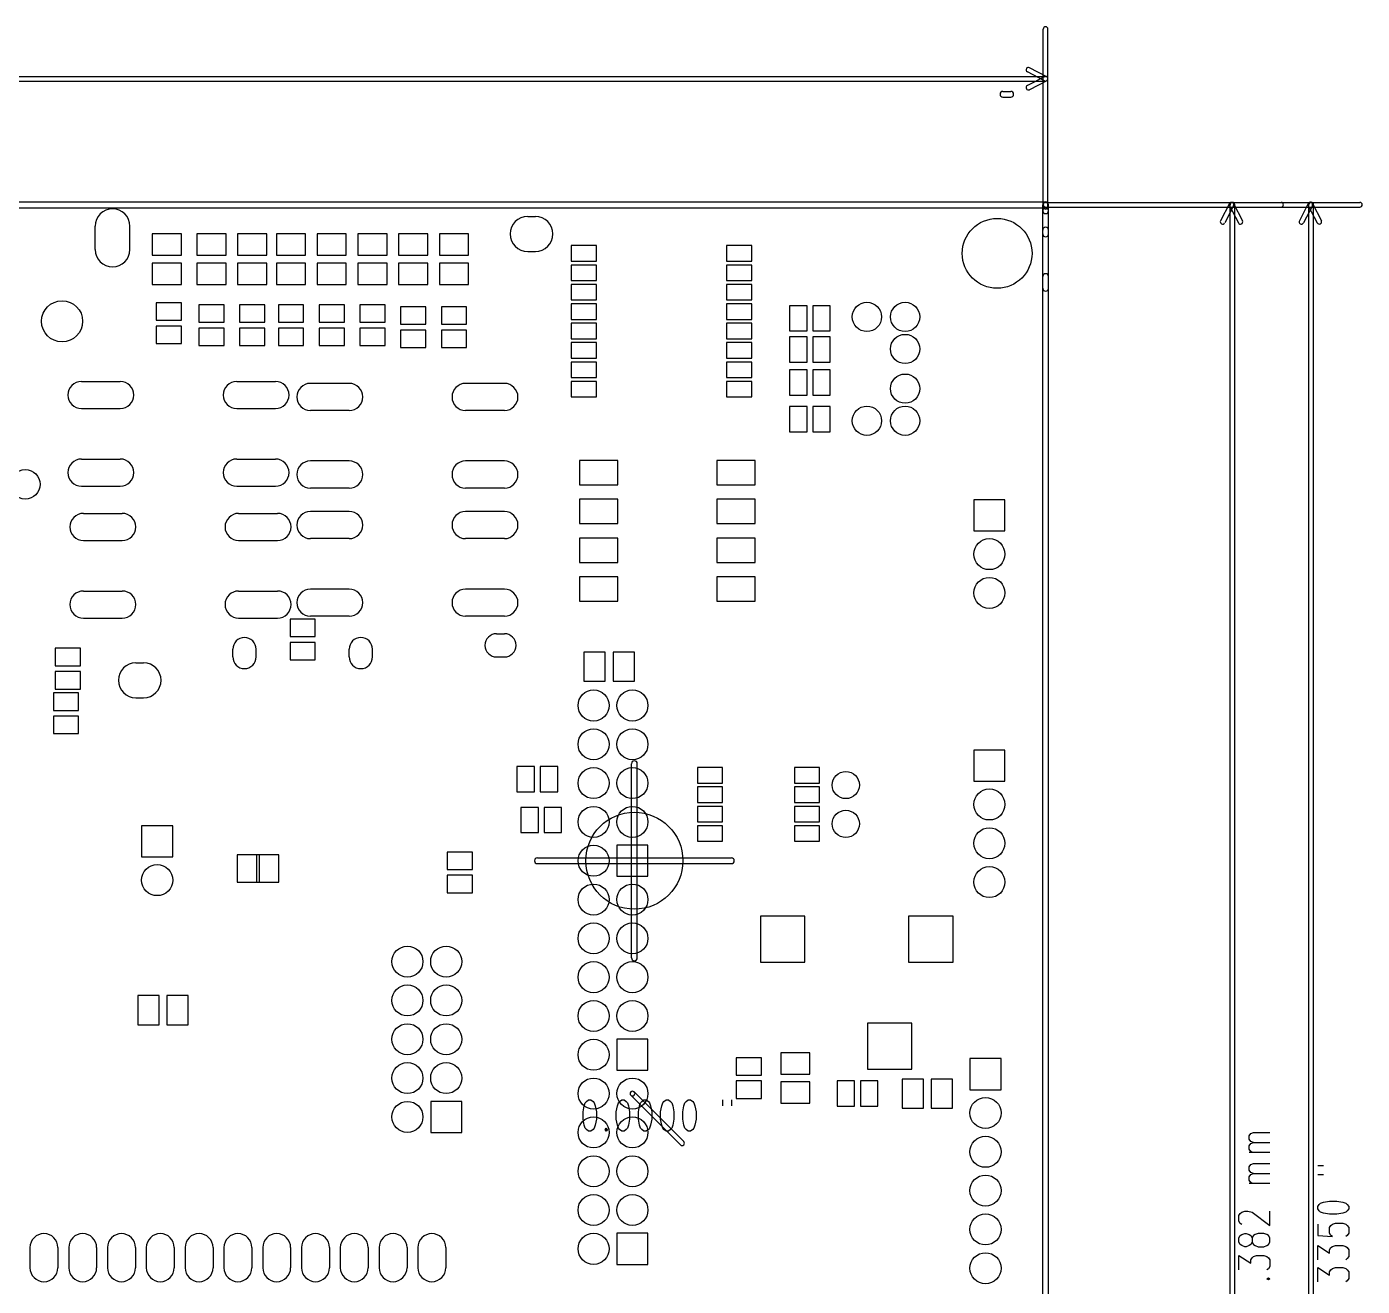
# Model space of a CAD drawing. Extents: x -29274 to 69862, y 24345 to 162744.
# Drawn here: x 35388 to 69812, y 49905 to 82360 of the extents above; entities that cross this region are included whole.
import ezdxf

# ---------------------------------------------------------------- set-up
doc = ezdxf.new("R2010")
doc.units = 0
doc.layers.add('BLACK', color=1, linetype='CONTINUOUS')

msp = doc.modelspace()

# ---------------------------------------------------------------- linework, layer by layer
at = {"layer": 'BLACK'}
for p, q in [((61590, 77720), (61590, 82300)), ((61710, 77720), (61710, 82300)), ((61677, 81073), (61235, 81303)), ((-8500, 81080), (61650, 81080)), ((-8500, 80960), (61650, 80960)), ((61621, 80967), (61179, 81197)), ((61621, 81073), (61179, 80843)), ((61677, 80967), (61235, 80737)), ((60550, 80695), (60750, 80695)), ((60550, 80545), (60750, 80545)), ((-7900, 77845), (61650, 77845)), ((61650, 77834), (69752, 77834)), ((61650, 77833), (67720, 77833)), ((66387, 77802), (66158, 77360)), ((66494, 77801), (66725, 77360)), ((68419, 77804), (68190, 77362)), ((68526, 77803), (68757, 77362)), ((-7900, 77695), (61650, 77695)), ((48300, 77470), (48500, 77470)), ((61575, 77620), (61575, 77770)), ((61575, 77020), (61575, 77620)), ((61650, 77714), (69752, 77714)), ((61650, 77713), (67720, 77713)), ((61725, 77620), (61725, 77770)), ((61725, 77020), (61725, 77620)), ((66494, 77746), (66265, 77304)), ((66387, 77746), (66618, 77305)), ((66406, 24474), (66406, 77774)), ((66526, 24474), (66526, 77774)), ((68526, 77748), (68297, 77306)), ((68419, 77748), (68650, 77307)), ((68438, 24426), (68438, 77776)), ((68558, 24426), (68558, 77776)), ((37150, 76620), (37150, 77220)), ((38050, 76620), (38050, 77220)), ((61575, 75620), (61575, 77120)), ((61725, 75620), (61725, 77120)), ((39375, 77020), (38625, 77020)), ((38625, 77020), (38625, 76470)), ((39375, 76470), (39375, 77020)), ((40525, 77020), (39775, 77020)), ((39775, 77020), (39775, 76470)), ((40525, 76470), (40525, 77020)), ((41575, 77020), (40825, 77020)), ((40825, 77020), (40825, 76470)), ((41575, 76470), (41575, 77020)), ((42575, 77020), (41825, 77020)), ((41825, 77020), (41825, 76470)), ((42575, 76470), (42575, 77020)), ((43625, 77020), (42875, 77020)), ((42875, 77020), (42875, 76470)), ((43625, 76470), (43625, 77020)), ((44675, 77020), (43925, 77020)), ((43925, 77020), (43925, 76470)), ((44675, 76470), (44675, 77020)), ((45725, 77020), (44975, 77020)), ((44975, 77020), (44975, 76470)), ((45725, 76470), (45725, 77020)), ((46775, 77020), (46025, 77020)), ((46025, 77020), (46025, 76470)), ((46775, 76470), (46775, 77020)), ((38625, 76470), (39375, 76470)), ((39775, 76470), (40525, 76470)), ((40825, 76470), (41575, 76470)), ((41825, 76470), (42575, 76470)), ((42875, 76470), (43625, 76470)), ((43925, 76470), (44675, 76470)), ((44975, 76470), (45725, 76470)), ((46025, 76470), (46775, 76470)), ((48300, 76570), (48500, 76570)), ((50075, 76720), (49425, 76720)), ((49425, 76720), (49425, 76320)), ((50075, 76320), (50075, 76720)), ((54075, 76720), (53425, 76720)), ((53425, 76720), (53425, 76320)), ((54075, 76320), (54075, 76720)), ((39375, 76270), (38625, 76270)), ((38625, 76270), (38625, 75720)), ((39375, 75720), (39375, 76270)), ((40525, 76270), (39775, 76270)), ((39775, 76270), (39775, 75720)), ((40525, 75720), (40525, 76270)), ((41575, 76270), (40825, 76270)), ((40825, 76270), (40825, 75720)), ((41575, 75720), (41575, 76270)), ((42575, 76270), (41825, 76270)), ((41825, 76270), (41825, 75720)), ((42575, 75720), (42575, 76270)), ((43625, 76270), (42875, 76270)), ((42875, 76270), (42875, 75720)), ((43625, 75720), (43625, 76270)), ((44675, 76270), (43925, 76270)), ((43925, 76270), (43925, 75720)), ((44675, 75720), (44675, 76270)), ((45725, 76270), (44975, 76270)), ((44975, 76270), (44975, 75720)), ((45725, 75720), (45725, 76270)), ((46775, 76270), (46025, 76270)), ((46025, 76270), (46025, 75720)), ((46775, 75720), (46775, 76270)), ((49425, 76320), (50075, 76320)), ((50075, 76220), (49425, 76220)), ((49425, 76220), (49425, 75820)), ((50075, 75820), (50075, 76220)), ((53425, 76320), (54075, 76320)), ((54075, 76220), (53425, 76220)), ((53425, 76220), (53425, 75820)), ((54075, 75820), (54075, 76220)), ((49425, 75820), (50075, 75820)), ((53425, 75820), (54075, 75820)), ((61575, 34920), (61575, 75920)), ((61725, 34920), (61725, 75920)), ((38625, 75720), (39375, 75720)), ((39775, 75720), (40525, 75720)), ((40825, 75720), (41575, 75720)), ((41825, 75720), (42575, 75720)), ((42875, 75720), (43625, 75720)), ((43925, 75720), (44675, 75720)), ((44975, 75720), (45725, 75720)), ((46025, 75720), (46775, 75720)), ((50075, 75720), (49425, 75720)), ((49425, 75720), (49425, 75320)), ((50075, 75320), (50075, 75720)), ((54075, 75720), (53425, 75720)), ((53425, 75720), (53425, 75320)), ((54075, 75320), (54075, 75720)), ((39375, 75245), (38725, 75245)), ((38725, 75245), (38725, 74795)), ((39375, 74795), (39375, 75245)), ((40475, 75195), (39825, 75195)), ((39825, 75195), (39825, 74745)), ((40475, 74745), (40475, 75195)), ((41525, 75195), (40875, 75195)), ((40875, 75195), (40875, 74745)), ((41525, 74745), (41525, 75195)), ((42525, 75195), (41875, 75195)), ((41875, 75195), (41875, 74745)), ((42525, 74745), (42525, 75195)), ((43575, 75195), (42925, 75195)), ((42925, 75195), (42925, 74745)), ((43575, 74745), (43575, 75195)), ((44625, 75195), (43975, 75195)), ((43975, 75195), (43975, 74745)), ((44625, 74745), (44625, 75195)), ((45675, 75145), (45025, 75145)), ((45025, 75145), (45025, 74695)), ((45675, 74695), (45675, 75145)), ((46725, 75145), (46075, 75145)), ((46075, 75145), (46075, 74695)), ((46725, 74695), (46725, 75145)), ((49425, 75320), (50075, 75320)), ((50075, 75220), (49425, 75220)), ((49425, 75220), (49425, 74820)), ((50075, 74820), (50075, 75220)), ((53425, 75320), (54075, 75320)), ((54075, 75220), (53425, 75220)), ((53425, 75220), (53425, 74820)), ((54075, 74820), (54075, 75220)), ((55050, 75170), (55050, 74520)), ((55500, 75170), (55050, 75170)), ((55500, 74520), (55500, 75170)), ((55650, 75170), (55650, 74520)), ((56100, 75170), (55650, 75170)), ((56100, 74520), (56100, 75170)), ((38725, 74795), (39375, 74795)), ((39825, 74745), (40475, 74745)), ((40875, 74745), (41525, 74745)), ((41875, 74745), (42525, 74745)), ((42925, 74745), (43575, 74745)), ((43975, 74745), (44625, 74745)), ((49425, 74820), (50075, 74820)), ((50075, 74720), (49425, 74720)), ((49425, 74720), (49425, 74320)), ((50075, 74320), (50075, 74720)), ((53425, 74820), (54075, 74820)), ((54075, 74720), (53425, 74720)), ((53425, 74720), (53425, 74320)), ((54075, 74320), (54075, 74720)), ((39375, 74645), (38725, 74645)), ((38725, 74645), (38725, 74195)), ((39375, 74195), (39375, 74645)), ((40475, 74595), (39825, 74595)), ((39825, 74595), (39825, 74145)), ((40475, 74145), (40475, 74595)), ((41525, 74595), (40875, 74595)), ((40875, 74595), (40875, 74145)), ((41525, 74145), (41525, 74595)), ((42525, 74595), (41875, 74595)), ((41875, 74595), (41875, 74145)), ((42525, 74145), (42525, 74595)), ((43575, 74595), (42925, 74595)), ((42925, 74595), (42925, 74145)), ((43575, 74145), (43575, 74595)), ((44625, 74595), (43975, 74595)), ((43975, 74595), (43975, 74145)), ((44625, 74145), (44625, 74595)), ((45025, 74695), (45675, 74695)), ((45675, 74545), (45025, 74545)), ((45025, 74545), (45025, 74095)), ((45675, 74095), (45675, 74545)), ((46075, 74695), (46725, 74695)), ((46725, 74545), (46075, 74545)), ((46075, 74545), (46075, 74095)), ((46725, 74095), (46725, 74545)), ((55050, 74520), (55500, 74520)), ((55050, 74370), (55050, 73720)), ((55500, 74370), (55050, 74370)), ((55500, 73720), (55500, 74370)), ((55650, 74520), (56100, 74520)), ((55650, 74370), (55650, 73720)), ((56100, 74370), (55650, 74370)), ((56100, 73720), (56100, 74370)), ((38725, 74195), (39375, 74195)), ((39825, 74145), (40475, 74145)), ((40875, 74145), (41525, 74145)), ((41875, 74145), (42525, 74145)), ((42925, 74145), (43575, 74145)), ((43975, 74145), (44625, 74145)), ((45025, 74095), (45675, 74095)), ((46075, 74095), (46725, 74095)), ((49425, 74320), (50075, 74320)), ((50075, 74220), (49425, 74220)), ((49425, 74220), (49425, 73820)), ((50075, 73820), (50075, 74220)), ((53425, 74320), (54075, 74320)), ((54075, 74220), (53425, 74220)), ((53425, 74220), (53425, 73820)), ((54075, 73820), (54075, 74220)), ((49425, 73820), (50075, 73820)), ((50075, 73720), (49425, 73720)), ((49425, 73720), (49425, 73320)), ((50075, 73320), (50075, 73720)), ((53425, 73820), (54075, 73820)), ((54075, 73720), (53425, 73720)), ((53425, 73720), (53425, 73320)), ((54075, 73320), (54075, 73720)), ((55050, 73720), (55500, 73720)), ((55650, 73720), (56100, 73720)), ((55050, 73520), (55050, 72870)), ((55500, 73520), (55050, 73520)), ((55500, 72870), (55500, 73520)), ((55650, 73520), (55650, 72870)), ((56100, 73520), (55650, 73520)), ((56100, 72870), (56100, 73520)), ((36800, 73220), (37800, 73220)), ((40800, 73220), (41800, 73220)), ((43700, 73170), (42700, 73170)), ((47700, 73170), (46700, 73170)), ((49425, 73320), (50075, 73320)), ((50075, 73220), (49425, 73220)), ((49425, 73220), (49425, 72820)), ((50075, 72820), (50075, 73220)), ((53425, 73320), (54075, 73320)), ((54075, 73220), (53425, 73220)), ((53425, 73220), (53425, 72820)), ((54075, 72820), (54075, 73220)), ((49425, 72820), (50075, 72820)), ((53425, 72820), (54075, 72820)), ((55050, 72870), (55500, 72870)), ((55650, 72870), (56100, 72870)), ((36800, 72520), (37800, 72520)), ((40800, 72520), (41800, 72520)), ((43700, 72470), (42700, 72470)), ((47700, 72470), (46700, 72470)), ((55050, 72570), (55050, 71920)), ((55500, 72570), (55050, 72570)), ((55500, 71920), (55500, 72570)), ((55650, 72570), (55650, 71920)), ((56100, 72570), (55650, 72570)), ((56100, 71920), (56100, 72570)), ((55050, 71920), (55500, 71920)), ((55650, 71920), (56100, 71920)), ((36800, 71220), (37800, 71220)), ((40800, 71220), (41800, 71220)), ((43700, 71170), (42700, 71170)), ((47700, 71170), (46700, 71170)), ((50625, 71184), (49635, 71184)), ((49635, 71184), (49635, 70556)), ((50625, 70556), (50625, 71184)), ((54165, 71184), (53175, 71184)), ((53175, 71184), (53175, 70556)), ((54165, 70556), (54165, 71184)), ((36800, 70520), (37800, 70520)), ((40800, 70520), (41800, 70520)), ((43700, 70470), (42700, 70470)), ((47700, 70470), (46700, 70470)), ((49635, 70556), (50625, 70556)), ((53175, 70556), (54165, 70556)), ((50625, 70184), (49635, 70184)), ((49635, 70184), (49635, 69556)), ((50625, 69556), (50625, 70184)), ((54165, 70184), (53175, 70184)), ((53175, 70184), (53175, 69556)), ((54165, 69556), (54165, 70184)), ((60600, 70170), (59800, 70170)), ((59800, 70170), (59800, 69370)), ((60600, 69370), (60600, 70170)), ((36850, 69820), (37850, 69820)), ((40850, 69820), (41850, 69820)), ((43700, 69870), (42700, 69870)), ((47700, 69870), (46700, 69870)), ((49635, 69556), (50625, 69556)), ((53175, 69556), (54165, 69556)), ((59800, 69370), (60600, 69370)), ((36850, 69120), (37850, 69120)), ((40850, 69120), (41850, 69120)), ((43700, 69170), (42700, 69170)), ((47700, 69170), (46700, 69170)), ((50625, 69184), (49635, 69184)), ((49635, 69184), (49635, 68556)), ((50625, 68556), (50625, 69184)), ((54165, 69184), (53175, 69184)), ((53175, 69184), (53175, 68556)), ((54165, 68556), (54165, 69184)), ((49635, 68556), (50625, 68556)), ((53175, 68556), (54165, 68556)), ((50625, 68184), (49635, 68184)), ((49635, 68184), (49635, 67556)), ((50625, 67556), (50625, 68184)), ((54165, 68184), (53175, 68184)), ((53175, 68184), (53175, 67556)), ((54165, 67556), (54165, 68184)), ((36850, 67820), (37850, 67820)), ((40850, 67820), (41850, 67820)), ((43700, 67870), (42700, 67870)), ((47700, 67870), (46700, 67870)), ((49635, 67556), (50625, 67556)), ((53175, 67556), (54165, 67556)), ((43700, 67170), (42700, 67170)), ((47700, 67170), (46700, 67170)), ((36850, 67120), (37850, 67120)), ((40850, 67120), (41850, 67120)), ((42825, 67095), (42175, 67095)), ((42175, 67095), (42175, 66645)), ((42825, 66645), (42825, 67095)), ((42175, 66645), (42825, 66645)), ((42825, 66495), (42175, 66495)), ((42175, 66495), (42175, 66045)), ((42825, 66045), (42825, 66495)), ((47500, 66720), (47700, 66720)), ((36775, 66345), (36125, 66345)), ((36125, 66345), (36125, 65895)), ((36775, 65895), (36775, 66345)), ((40700, 66120), (40700, 66320)), ((41300, 66120), (41300, 66320)), ((43700, 66120), (43700, 66320)), ((44300, 66120), (44300, 66320)), ((47500, 66120), (47700, 66120)), ((50300, 66245), (49750, 66245)), ((49750, 66245), (49750, 65495)), ((50300, 65495), (50300, 66245)), ((51050, 66245), (50500, 66245)), ((50500, 66245), (50500, 65495)), ((51050, 65495), (51050, 66245)), ((36125, 65895), (36775, 65895)), ((38200, 65970), (38400, 65970)), ((42175, 66045), (42825, 66045)), ((36775, 65745), (36125, 65745)), ((36125, 65745), (36125, 65295)), ((36775, 65295), (36775, 65745)), ((49750, 65495), (50300, 65495)), ((50500, 65495), (51050, 65495)), ((36725, 65195), (36075, 65195)), ((36075, 65195), (36075, 64745)), ((36125, 65295), (36775, 65295)), ((36725, 64745), (36725, 65195)), ((38200, 65070), (38400, 65070)), ((36075, 64745), (36725, 64745)), ((36725, 64595), (36075, 64595)), ((36075, 64595), (36075, 64145)), ((36725, 64145), (36725, 64595)), ((36075, 64145), (36725, 64145)), ((60600, 63720), (59800, 63720)), ((59800, 63720), (59800, 62920)), ((60600, 62920), (60600, 63720)), ((50975, 58370), (50975, 63370)), ((51125, 58370), (51125, 63370)), ((48025, 63295), (48025, 62645)), ((48475, 63295), (48025, 63295)), ((48475, 62645), (48475, 63295)), ((48625, 63295), (48625, 62645)), ((49075, 63295), (48625, 63295)), ((49075, 62645), (49075, 63295)), ((53325, 63270), (52675, 63270)), ((52675, 63270), (52675, 62870)), ((53325, 62870), (53325, 63270)), ((55825, 63270), (55175, 63270)), ((55175, 63270), (55175, 62870)), ((55825, 62870), (55825, 63270)), ((52675, 62870), (53325, 62870)), ((53325, 62770), (52675, 62770)), ((52675, 62770), (52675, 62370)), ((53325, 62370), (53325, 62770)), ((55175, 62870), (55825, 62870)), ((55825, 62770), (55175, 62770)), ((55175, 62770), (55175, 62370)), ((55825, 62370), (55825, 62770)), ((59800, 62920), (60600, 62920)), ((48025, 62645), (48475, 62645)), ((48625, 62645), (49075, 62645)), ((52675, 62370), (53325, 62370)), ((55175, 62370), (55825, 62370)), ((48575, 62245), (48125, 62245)), ((48125, 62245), (48125, 61595)), ((48575, 61595), (48575, 62245)), ((49175, 62245), (48725, 62245)), ((48725, 62245), (48725, 61595)), ((49175, 61595), (49175, 62245)), ((53325, 62270), (52675, 62270)), ((52675, 62270), (52675, 61870)), ((53325, 61870), (53325, 62270)), ((55825, 62270), (55175, 62270)), ((55175, 62270), (55175, 61870)), ((55825, 61870), (55825, 62270)), ((39150, 61770), (38350, 61770)), ((38350, 61770), (38350, 60970)), ((39150, 60970), (39150, 61770)), ((52675, 61870), (53325, 61870)), ((53325, 61770), (52675, 61770)), ((52675, 61770), (52675, 61370)), ((53325, 61370), (53325, 61770)), ((55175, 61870), (55825, 61870)), ((55825, 61770), (55175, 61770)), ((55175, 61770), (55175, 61370)), ((55825, 61370), (55825, 61770)), ((48125, 61595), (48575, 61595)), ((48725, 61595), (49175, 61595)), ((52675, 61370), (53325, 61370)), ((55175, 61370), (55825, 61370)), ((38350, 60970), (39150, 60970)), ((41390, 61020), (40810, 61020)), ((40810, 61020), (40810, 60320)), ((41890, 61020), (41310, 61020)), ((41310, 61020), (41310, 60320)), ((41390, 60320), (41390, 61020)), ((41890, 60320), (41890, 61020)), ((46875, 61095), (46225, 61095)), ((46225, 61095), (46225, 60645)), ((46875, 60645), (46875, 61095)), ((48550, 60945), (53550, 60945)), ((51400, 61270), (50600, 61270)), ((50600, 61270), (50600, 60470)), ((51400, 60470), (51400, 61270)), ((46225, 60645), (46875, 60645)), ((48550, 60795), (53550, 60795)), ((40810, 60320), (41390, 60320)), ((41310, 60320), (41890, 60320)), ((46875, 60495), (46225, 60495)), ((46225, 60495), (46225, 60045)), ((46875, 60045), (46875, 60495)), ((50600, 60470), (51400, 60470)), ((46225, 60045), (46875, 60045)), ((55447, 59439), (54303, 59439)), ((54303, 59439), (54303, 58255)), ((55447, 58255), (55447, 59439)), ((59264, 59439), (58120, 59439)), ((58120, 59439), (58120, 58255)), ((59264, 58255), (59264, 59439)), ((54303, 58255), (55447, 58255)), ((58120, 58255), (59264, 58255)), ((38250, 57395), (38250, 56645)), ((38800, 57395), (38250, 57395)), ((38800, 56645), (38800, 57395)), ((39000, 57395), (39000, 56645)), ((39550, 57395), (39000, 57395)), ((39550, 56645), (39550, 57395)), ((38250, 56645), (38800, 56645)), ((39000, 56645), (39550, 56645)), ((58201, 56685), (57057, 56685)), ((57057, 56685), (57057, 55501)), ((58201, 55501), (58201, 56685)), ((51400, 56270), (50600, 56270)), ((50600, 56270), (50600, 55470)), ((51400, 55470), (51400, 56270)), ((54325, 55795), (53675, 55795)), ((53675, 55795), (53675, 55345)), ((54325, 55345), (54325, 55795)), ((55575, 55920), (54825, 55920)), ((54825, 55920), (54825, 55370)), ((55575, 55370), (55575, 55920)), ((60500, 55770), (59700, 55770)), ((59700, 55770), (59700, 54970)), ((60500, 54970), (60500, 55770)), ((50600, 55470), (51400, 55470)), ((57057, 55501), (58201, 55501)), ((53675, 55345), (54325, 55345)), ((54325, 55195), (53675, 55195)), ((53675, 55195), (53675, 54745)), ((54325, 54745), (54325, 55195)), ((54825, 55370), (55575, 55370)), ((55575, 55170), (54825, 55170)), ((54825, 55170), (54825, 54620)), ((55575, 54620), (55575, 55170)), ((56725, 55195), (56275, 55195)), ((56275, 55195), (56275, 54545)), ((56725, 54545), (56725, 55195)), ((57325, 55195), (56875, 55195)), ((56875, 55195), (56875, 54545)), ((57325, 54545), (57325, 55195)), ((57950, 55245), (57950, 54495)), ((58500, 55245), (57950, 55245)), ((58500, 54495), (58500, 55245)), ((58700, 55245), (58700, 54495)), ((59250, 55245), (58700, 55245)), ((59250, 54495), (59250, 55245)), ((50958, 54828), (52238, 53548)), ((50958, 54828), (52238, 53548)), ((51042, 54912), (52322, 53632)), ((51042, 54912), (52322, 53632)), ((53675, 54745), (54325, 54745)), ((59700, 54970), (60500, 54970)), ((46600, 54670), (45800, 54670)), ((45800, 54670), (45800, 53870)), ((46600, 53870), (46600, 54670)), ((49727, 54401), (49756, 54554)), ((49727, 54211), (49727, 54401)), ((49756, 54554), (49784, 54630)), ((49784, 54630), (49813, 54668)), ((49813, 54668), (49870, 54706)), ((49870, 54706), (49927, 54706)), ((49927, 54706), (49984, 54668)), ((49984, 54668), (50013, 54630)), ((50013, 54630), (50042, 54554)), ((50042, 54554), (50070, 54401)), ((50070, 54401), (50070, 54211)), ((50584, 54401), (50613, 54554)), ((50584, 54211), (50584, 54401)), ((50613, 54554), (50641, 54630)), ((50641, 54630), (50670, 54668)), ((50670, 54668), (50727, 54706)), ((50727, 54706), (50784, 54706)), ((50784, 54706), (50841, 54668)), ((50841, 54668), (50870, 54630)), ((50870, 54630), (50899, 54554)), ((50899, 54554), (50927, 54401)), ((50927, 54401), (50927, 54211)), ((51155, 54401), (51184, 54554)), ((51155, 54211), (51155, 54401)), ((51184, 54554), (51212, 54630)), ((51212, 54630), (51241, 54668)), ((51241, 54668), (51298, 54706)), ((51298, 54706), (51355, 54706)), ((51355, 54706), (51412, 54668)), ((51412, 54668), (51441, 54630)), ((51441, 54630), (51470, 54554)), ((51470, 54554), (51498, 54401)), ((51498, 54401), (51498, 54211)), ((51726, 54401), (51755, 54554)), ((51726, 54211), (51726, 54401)), ((51755, 54554), (51783, 54630)), ((51783, 54630), (51812, 54668)), ((51812, 54668), (51869, 54706)), ((51869, 54706), (51926, 54706)), ((51926, 54706), (51983, 54668)), ((51983, 54668), (52012, 54630)), ((52012, 54630), (52041, 54554)), ((52041, 54554), (52069, 54401)), ((52069, 54401), (52069, 54211)), ((52297, 54401), (52326, 54554)), ((52297, 54211), (52297, 54401)), ((52326, 54554), (52354, 54630)), ((52354, 54630), (52383, 54668)), ((52383, 54668), (52440, 54706)), ((52440, 54706), (52497, 54706)), ((52497, 54706), (52554, 54668)), ((52554, 54668), (52583, 54630)), ((52583, 54630), (52612, 54554)), ((52612, 54554), (52640, 54401)), ((52640, 54401), (52640, 54211)), ((53325, 54706), (53325, 54554)), ((53554, 54706), (53554, 54554)), ((54825, 54620), (55575, 54620)), ((56275, 54545), (56725, 54545)), ((56875, 54545), (57325, 54545)), ((57950, 54495), (58500, 54495)), ((58700, 54495), (59250, 54495)), ((49756, 54059), (49727, 54211)), ((49784, 53982), (49756, 54059)), ((50042, 54059), (50013, 53982)), ((50070, 54211), (50042, 54059)), ((50613, 54059), (50584, 54211)), ((50641, 53982), (50613, 54059)), ((50899, 54059), (50870, 53982)), ((50927, 54211), (50899, 54059)), ((51184, 54059), (51155, 54211)), ((51212, 53982), (51184, 54059)), ((51470, 54059), (51441, 53982)), ((51498, 54211), (51470, 54059)), ((51755, 54059), (51726, 54211)), ((51783, 53982), (51755, 54059)), ((52041, 54059), (52012, 53982)), ((52069, 54211), (52041, 54059)), ((52326, 54059), (52297, 54211)), ((52354, 53982), (52326, 54059)), ((52612, 54059), (52583, 53982)), ((52640, 54211), (52612, 54059)), ((45800, 53870), (46600, 53870)), ((49813, 53944), (49784, 53982)), ((49870, 53906), (49813, 53944)), ((49927, 53906), (49870, 53906)), ((49984, 53944), (49927, 53906)), ((50013, 53982), (49984, 53944)), ((50298, 53944), (50327, 53982)), ((50327, 53906), (50298, 53944)), ((50327, 53982), (50355, 53944)), ((50327, 53982), (50327, 53906)), ((50355, 53944), (50327, 53906)), ((50670, 53944), (50641, 53982)), ((50727, 53906), (50670, 53944)), ((50784, 53906), (50727, 53906)), ((50841, 53944), (50784, 53906)), ((50870, 53982), (50841, 53944)), ((51241, 53944), (51212, 53982)), ((51298, 53906), (51241, 53944)), ((51355, 53906), (51298, 53906)), ((51412, 53944), (51355, 53906)), ((51441, 53982), (51412, 53944)), ((51812, 53944), (51783, 53982)), ((51869, 53906), (51812, 53944)), ((51926, 53906), (51869, 53906)), ((51983, 53944), (51926, 53906)), ((52012, 53982), (51983, 53944)), ((52383, 53944), (52354, 53982)), ((52440, 53906), (52383, 53944)), ((52497, 53906), (52440, 53906)), ((52554, 53944), (52497, 53906)), ((52583, 53982), (52554, 53944)), ((66896, 53781), (66935, 53839)), ((66896, 53696), (66896, 53781)), ((66935, 53839), (67011, 53867)), ((67011, 53867), (67430, 53867)), ((66935, 53639), (66896, 53696)), ((66896, 53524), (66935, 53581)), ((66896, 53439), (66896, 53524)), ((66935, 53381), (66896, 53439)), ((67011, 53610), (66935, 53639)), ((66935, 53581), (67011, 53610)), ((66973, 53353), (66935, 53381)), ((67011, 53610), (67430, 53610)), ((67430, 53353), (66896, 53353)), ((66896, 52981), (66935, 53039)), ((66935, 53039), (67011, 53067)), ((67011, 53067), (67430, 53067)), ((68662, 53016), (68814, 53016)), ((66896, 52896), (66896, 52981)), ((66935, 52839), (66896, 52896)), ((66896, 52724), (66935, 52781)), ((66896, 52639), (66896, 52724)), ((67011, 52810), (66935, 52839)), ((66935, 52781), (67011, 52810)), ((67011, 52810), (67430, 52810)), ((68662, 52787), (68814, 52787)), ((66935, 52581), (66896, 52639)), ((67430, 52553), (66896, 52553)), ((66973, 52553), (66935, 52581)), ((68662, 51959), (68700, 52016)), ((68700, 52016), (68738, 52045)), ((68738, 52045), (68814, 52074)), ((68814, 52074), (68967, 52102)), ((68967, 52102), (69157, 52102)), ((69157, 52102), (69309, 52074)), ((69309, 52074), (69386, 52045)), ((69386, 52045), (69424, 52016)), ((69424, 52016), (69462, 51959)), ((66630, 51725), (66668, 51782)), ((66630, 51582), (66630, 51725)), ((66668, 51782), (66706, 51811)), ((66706, 51811), (66782, 51839)), ((66782, 51839), (66858, 51839)), ((66858, 51839), (66973, 51811)), ((66973, 51811), (67430, 51468)), ((67430, 51468), (67430, 51839)), ((68662, 51902), (68662, 51959)), ((68700, 51845), (68662, 51902)), ((68738, 51816), (68700, 51845)), ((68814, 51788), (68738, 51816)), ((68967, 51759), (68814, 51788)), ((69157, 51759), (68967, 51759)), ((69309, 51788), (69157, 51759)), ((69386, 51816), (69309, 51788)), ((69424, 51845), (69386, 51816)), ((69462, 51902), (69424, 51845)), ((69462, 51959), (69462, 51902)), ((66668, 51525), (66630, 51582)), ((66706, 51496), (66668, 51525)), ((68662, 51503), (68662, 51217)), ((68967, 51417), (69005, 51474)), ((68967, 51274), (68967, 51417)), ((69005, 51474), (69043, 51503)), ((69043, 51503), (69119, 51531)), ((69119, 51531), (69309, 51531)), ((69309, 51531), (69386, 51503)), ((69386, 51503), (69424, 51474)), ((69424, 51474), (69462, 51417)), ((69462, 51417), (69462, 51274)), ((51400, 51270), (50600, 51270)), ((50600, 51270), (50600, 50470)), ((51400, 50470), (51400, 51270)), ((66630, 51154), (66668, 51211)), ((66630, 51040), (66630, 51154)), ((66668, 50982), (66630, 51040)), ((66668, 51211), (66706, 51240)), ((66706, 50954), (66668, 50982)), ((66706, 51240), (66782, 51268)), ((66782, 50925), (66706, 50954)), ((66782, 51268), (66820, 51268)), ((66820, 51268), (66896, 51240)), ((66896, 50954), (66820, 50925)), ((66896, 51240), (66935, 51211)), ((66935, 50982), (66896, 50954)), ((66935, 51211), (66973, 51154)), ((66973, 51040), (66935, 50982)), ((67011, 51211), (66973, 51154)), ((66973, 51154), (66973, 51040)), ((66973, 51040), (67011, 50982)), ((67049, 51240), (67011, 51211)), ((67011, 50982), (67049, 50954)), ((67125, 51268), (67049, 51240)), ((67049, 50954), (67125, 50925)), ((67277, 51268), (67125, 51268)), ((67354, 51240), (67277, 51268)), ((67277, 50925), (67354, 50954)), ((67392, 51211), (67354, 51240)), ((67354, 50954), (67392, 50982)), ((67430, 51154), (67392, 51211)), ((67392, 50982), (67430, 51040)), ((67430, 51040), (67430, 51154)), ((68662, 51217), (69043, 51188)), ((68662, 50589), (68662, 50960)), ((68662, 50960), (68967, 50760)), ((69005, 51217), (68967, 51274)), ((69043, 51188), (69005, 51217)), ((69043, 50932), (69119, 50960)), ((69119, 50960), (69309, 50960)), ((69309, 50960), (69386, 50932)), ((69424, 51217), (69386, 51188)), ((69462, 51274), (69424, 51217)), ((35471, 50903), (35471, 50383)), ((36191, 50903), (36191, 50383)), ((36471, 50903), (36471, 50383)), ((37191, 50903), (37191, 50383)), ((37471, 50903), (37471, 50383)), ((38191, 50903), (38191, 50383)), ((38471, 50903), (38471, 50383)), ((39191, 50903), (39191, 50383)), ((39471, 50903), (39471, 50383)), ((40191, 50903), (40191, 50383)), ((40471, 50903), (40471, 50383)), ((41191, 50903), (41191, 50383)), ((41471, 50903), (41471, 50383)), ((42191, 50903), (42191, 50383)), ((42471, 50903), (42471, 50383)), ((43191, 50903), (43191, 50383)), ((43471, 50903), (43471, 50383)), ((44191, 50903), (44191, 50383)), ((44471, 50903), (44471, 50383)), ((45191, 50903), (45191, 50383)), ((45470, 50903), (45470, 50383)), ((46190, 50903), (46190, 50383)), ((66630, 50326), (66630, 50697)), ((66630, 50697), (66935, 50497)), ((66820, 50925), (66782, 50925)), ((66935, 50583), (66973, 50640)), ((66973, 50640), (67011, 50669)), ((67011, 50669), (67087, 50697)), ((67087, 50697), (67277, 50697)), ((67125, 50925), (67277, 50925)), ((67277, 50697), (67354, 50669)), ((67354, 50669), (67392, 50640)), ((67392, 50640), (67430, 50583)), ((68967, 50846), (69005, 50903)), ((68967, 50760), (68967, 50846)), ((69005, 50903), (69043, 50932)), ((69386, 50932), (69424, 50903)), ((69424, 50617), (69386, 50589)), ((69424, 50903), (69462, 50846)), ((69462, 50674), (69424, 50617)), ((69462, 50846), (69462, 50674)), ((50600, 50470), (51400, 50470)), ((66935, 50497), (66935, 50583)), ((67392, 50354), (67354, 50326)), ((67430, 50411), (67392, 50354)), ((67430, 50583), (67430, 50411)), ((68662, 50018), (68662, 50389)), ((68662, 50389), (68967, 50189)), ((68967, 50275), (69005, 50332)), ((68967, 50189), (68967, 50275)), ((69005, 50332), (69043, 50361)), ((69043, 50361), (69119, 50389)), ((69119, 50389), (69309, 50389)), ((69309, 50389), (69386, 50361)), ((69386, 50361), (69424, 50332)), ((69424, 50332), (69462, 50275)), ((69462, 50275), (69462, 50103)), ((67354, 50097), (67392, 50125)), ((67392, 50068), (67354, 50097)), ((67354, 50097), (67430, 50097)), ((67392, 50125), (67430, 50097)), ((67430, 50097), (67392, 50068)), ((69424, 50046), (69386, 50018)), ((69462, 50103), (69424, 50046))]:
    msp.add_line(p, q, dxfattribs=at)
for centre, radius in [((60400, 76520), 900), ((36300, 74769), 529), ((57045, 74883), 377), ((58029, 74883), 377), ((58029, 74056), 377), ((58029, 73034), 377), ((57045, 72207), 377), ((58029, 72207), 377), ((35351, 70569), 380), ((60200, 68770), 400), ((60200, 67770), 400), ((50000, 64870), 400), ((51000, 64870), 400), ((50000, 63870), 400), ((51000, 63870), 400), ((50000, 62870), 400), ((51000, 62870), 400), ((56500, 62820), 350), ((60200, 62320), 400), ((50000, 61870), 400), ((51050, 60870), 1250), ((51000, 61870), 400), ((56500, 61820), 350), ((60200, 61320), 400), ((50000, 60870), 400), ((38750, 60370), 400), ((60200, 60320), 400), ((50000, 59870), 400), ((51000, 59870), 400), ((50000, 58870), 400), ((51000, 58870), 400), ((45200, 58270), 400), ((46200, 58270), 400), ((50000, 57870), 400), ((51000, 57870), 400), ((45200, 57270), 400), ((46200, 57270), 400), ((50000, 56870), 400), ((51000, 56870), 400), ((45200, 56270), 400), ((46200, 56270), 400), ((50000, 55870), 400), ((45200, 55270), 400), ((46200, 55270), 400), ((50000, 54870), 400), ((51000, 54870), 400), ((60100, 54370), 400), ((45200, 54270), 400), ((50000, 53870), 400), ((51000, 53870), 400), ((60100, 53370), 400), ((50000, 52870), 400), ((51000, 52870), 400), ((60100, 52370), 400), ((50000, 51870), 400), ((51000, 51870), 400), ((60100, 51370), 400), ((50000, 50870), 400), ((60100, 50370), 400)]:
    msp.add_circle(centre, radius, dxfattribs=at)
for centre, radius, start, end in [((61650, 82300), 60, 360, 540), ((61207, 81250), 60, 422, 602), ((61649, 81020), 60, 242, 422), ((61649, 81020), 60, -62, 117), ((61650, 81020), 60, 270, 450), ((60550, 80620), 75, 90, 270), ((60750, 80620), 75, 270, 450), ((61207, 80790), 60, 117, 297), ((61650, 77770), 75, 360, 540), ((61650, 77774), 60, 90, 270), ((61650, 77773), 60, 90, 270), ((61650, 77770), 75, 270, 450), ((66441, 77774), 60, 27, 207), ((66441, 77774), 60, -27, 152), ((66466, 77774), 60, 360, 540), ((67720, 77773), 60, 270, 450), ((68473, 77776), 60, 27, 207), ((68473, 77776), 60, -27, 152), ((68498, 77776), 60, 360, 540), ((69752, 77774), 60, 270, 450), ((37600, 77220), 450, 360, 540), ((48300, 77020), 450, 90, 270), ((48500, 77020), 450, 270, 450), ((61650, 77620), 75, 360, 540), ((61650, 77620), 75, 180, 360), ((61650, 77720), 60, 180, 360), ((61650, 77120), 75, 360, 540), ((66211, 77332), 60, 152, 332), ((66671, 77332), 60, 207, 387), ((68243, 77334), 60, 152, 332), ((68703, 77334), 60, 207, 387), ((61650, 77020), 75, 180, 360), ((37600, 76620), 450, 180, 360), ((61650, 75920), 75, 360, 540), ((61650, 75620), 75, 180, 360), ((36800, 72870), 350, 90, 270), ((37800, 72870), 350, 270, 450), ((40800, 72870), 350, 90, 270), ((41800, 72870), 350, 270, 450), ((42700, 72820), 350, 450, 630), ((43700, 72820), 350, 270, 450), ((46700, 72820), 350, 450, 630), ((47700, 72820), 350, 270, 450), ((36800, 70870), 350, 90, 270), ((37800, 70870), 350, 270, 450), ((40800, 70870), 350, 90, 270), ((41800, 70870), 350, 270, 450), ((42700, 70820), 350, 450, 630), ((43700, 70820), 350, 270, 450), ((46700, 70820), 350, 450, 630), ((47700, 70820), 350, 270, 450), ((36850, 69470), 350, 90, 270), ((37850, 69470), 350, 270, 450), ((40850, 69470), 350, 90, 270), ((41850, 69470), 350, 270, 450), ((42700, 69520), 350, 450, 630), ((43700, 69520), 350, 270, 450), ((46700, 69520), 350, 450, 630), ((47700, 69520), 350, 270, 450), ((36850, 67470), 350, 90, 270), ((37850, 67470), 350, 270, 450), ((40850, 67470), 350, 90, 270), ((41850, 67470), 350, 270, 450), ((42700, 67520), 350, 450, 630), ((43700, 67520), 350, 270, 450), ((46700, 67520), 350, 450, 630), ((47700, 67520), 350, 270, 450), ((41000, 66320), 300, 360, 540), ((44000, 66320), 300, 360, 540), ((47500, 66420), 300, 90, 270), ((47700, 66420), 300, 270, 450), ((41000, 66120), 300, 180, 360), ((44000, 66120), 300, 180, 360), ((38200, 65520), 450, 90, 270), ((38400, 65520), 450, 270, 450), ((51050, 63370), 75, 360, 540), ((48550, 60870), 75, 90, 270), ((53550, 60870), 75, 270, 450), ((51050, 58370), 75, 180, 360), ((51000, 54870), 60, 0, 180), ((51000, 54870), 60, 45, 225), ((51000, 54870), 60, 45, 225), ((51000, 54870), 60, 0, 180), ((51000, 54870), 60, 0, 180), ((51000, 54870), 60, 0, 180), ((51000, 54870), 60, 0, 180), ((51000, 54870), 60, 180, 360), ((51000, 54870), 60, 180, 360), ((51000, 54870), 60, 180, 360), ((51000, 54870), 60, 180, 360), ((51000, 54870), 60, 180, 360), ((52280, 53590), 60, 225, 405), ((52280, 53590), 60, 225, 405), ((35831, 50903), 360, 0, 180), ((36831, 50903), 360, 0, 180), ((37831, 50903), 360, 0, 180), ((38831, 50903), 360, 0, 180), ((39831, 50903), 360, 0, 180), ((40831, 50903), 360, 0, 180), ((41831, 50903), 360, 0, 180), ((42831, 50903), 360, 0, 180), ((43831, 50903), 360, 0, 180), ((44831, 50903), 360, 0, 180), ((45830, 50903), 360, 0, 180), ((35831, 50383), 360, 180, 360), ((36831, 50383), 360, 180, 360), ((37831, 50383), 360, 180, 360), ((38831, 50383), 360, 180, 360), ((39831, 50383), 360, 180, 360), ((40831, 50383), 360, 180, 360), ((41831, 50383), 360, 180, 360), ((42831, 50383), 360, 180, 360), ((43831, 50383), 360, 180, 360), ((44831, 50383), 360, 180, 360), ((45830, 50383), 360, 180, 360)]:
    msp.add_arc(centre, radius, start, end, dxfattribs=at)

doc.saveas('drawing.dxf')
